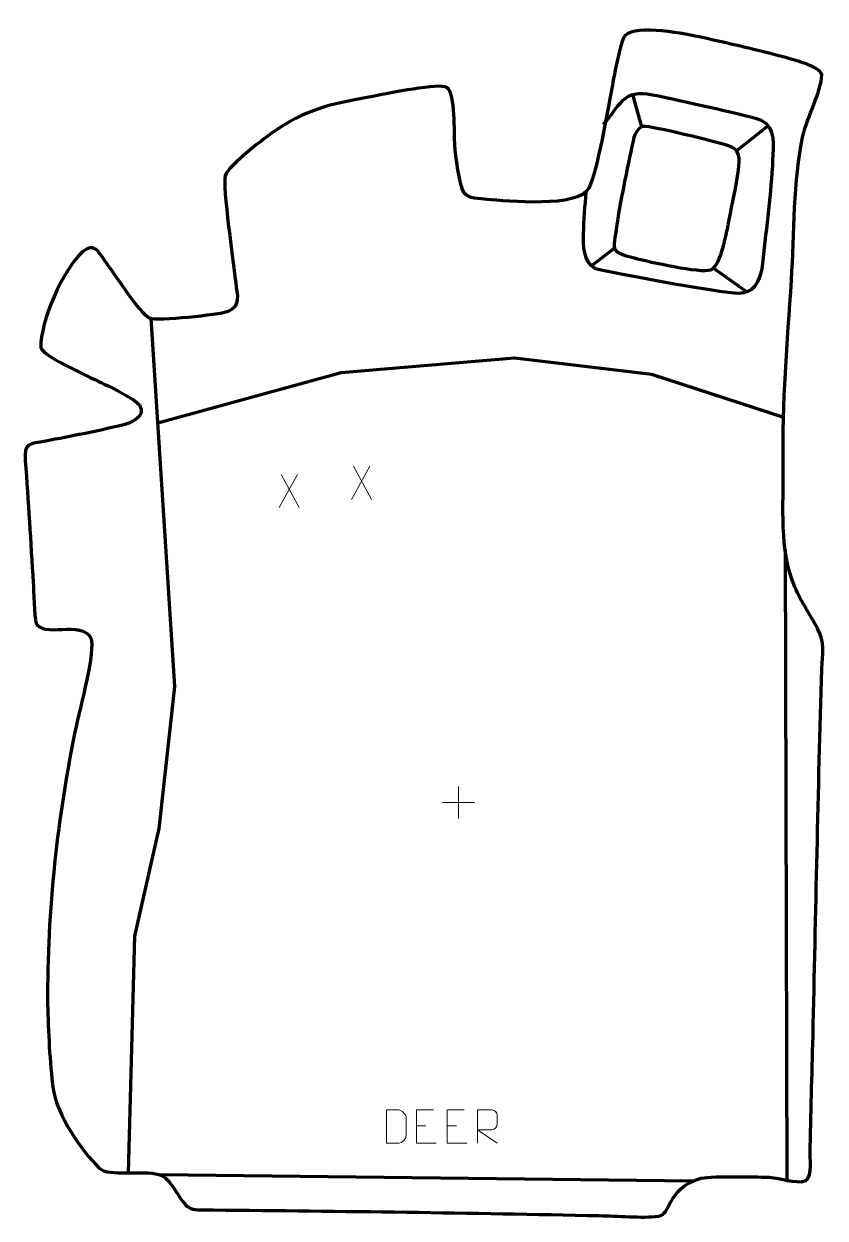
# Model space of a CAD drawing. Header units: millimetres. Extents: x -569 to 35, y -26 to 873.
import ezdxf

# ---------------------------------------------------------------- set-up
doc = ezdxf.new("R2010")
doc.units = ezdxf.units.MM
doc.header["$MEASUREMENT"] = 0
doc.layers.add('layer 2', color=7, linetype='Continuous')
doc.layers.add('layer 3', color=7, linetype='Continuous')

msp = doc.modelspace()

# ---------------------------------------------------------------- linework, layer by layer
at = {"layer": 'layer 2', "color": 142, "lineweight": 158}
for points, knots in [([(-132.2308, 797.5171), (-114.6849, 820.2253), (-115.4268, 824.8328), (-85.4882, 817.8901), (-85.4882, 817.8901), (-74.0064, 815.2417), (-19.8874, 804.0332), (-13.4936, 800.7294), (-13.4936, 800.7294), (-2.2951, 794.9428), (-4.6141, 781.3555), (-4.9593, 770.8893), (-4.9593, 770.8893), (-6.0414, 745.9231), (-9.7906, 720.2153), (-12.2933, 695.2296), (-12.2933, 695.2296), (-14.2036, 676.1581), (-20.6386, 670.7639), (-30.5315, 670.4267), (-30.5315, 670.4267), (-42.3783, 670.0231), (-136.8068, 687.9381), (-138.7936, 689.1451), (-138.7936, 689.1451), (-147.4618, 694.4112), (-147.6265, 706.376), (-147.3927, 715.1334), (-147.3927, 715.1334), (-147.1091, 725.7565), (-146.1704, 736.3744), (-145.4403, 746.9751)], [0, 0, 0, 0, 0.11111111, 0.11111111, 0.11111111, 0.11111111, 0.22222222, 0.22222222, 0.22222222, 0.22222222, 0.33333333, 0.33333333, 0.33333333, 0.33333333, 0.44444444, 0.44444444, 0.44444444, 0.44444444, 0.55555556, 0.55555556, 0.55555556, 0.55555556, 0.66666667, 0.66666667, 0.66666667, 0.66666667, 0.77777778, 0.77777778, 0.77777778, 0.77777778, 1, 1, 1, 1]), ([(-122.1549, 701.6777), (-125.7965, 704.7556), (-124.1362, 709.527), (-122.8768, 718.1788), (-122.8768, 718.1788), (-119.7091, 739.9407), (-114.7467, 763.5149), (-110.1117, 785.1361), (-110.1117, 785.1361), (-108.3002, 792.4441), (-105.7994, 795.3663), (-102.3865, 796.0708), (-102.3865, 796.0708), (-94.7322, 796.4593), (-49.1402, 784.6789), (-38.9957, 781.7719), (-38.9957, 781.7719), (-28.9598, 778.8961), (-29.6061, 772.3741), (-30.7373, 763.0977), (-30.7373, 763.0977), (-32.28, 751.208), (-35.3639, 737.993), (-37.6694, 726.0128), (-37.6694, 726.0128), (-39.132, 718.4123), (-43.6731, 690.9689), (-51.5469, 688.1969), (-51.5469, 688.1969), (-59.3778, 685.4401), (-98.635, 694.4339), (-107.6932, 696.7164), (-107.6932, 696.7164), (-111.3043, 697.6264), (-119.1687, 699.5542), (-122.1549, 701.6777)], [0, 0, 0, 0, 0.1, 0.1, 0.1, 0.1, 0.2, 0.2, 0.2, 0.2, 0.3, 0.3, 0.3, 0.3, 0.4, 0.4, 0.4, 0.4, 0.5, 0.5, 0.5, 0.5, 0.6, 0.6, 0.6, 0.6, 0.7, 0.7, 0.7, 0.7, 0.8, 0.8, 0.8, 0.8, 1, 1, 1, 1]), ([(-489.9645, 8.2598), (-489.9645, 8.2598), (-485.185, 186.5938), (-485.185, 186.5938), (-485.185, 186.5938), (-485.185, 186.5938), (-466.9287, 267.5564), (-466.9287, 267.5564), (-466.9287, 267.5564), (-466.9287, 267.5564), (-455.0225, 374.4482), (-455.0225, 374.4482), (-455.0225, 374.4482), (-455.0225, 374.4482), (-473.0717, 651.4447), (-473.0717, 651.4447)], [0, 0, 0, 0, 0.2, 0.2, 0.2, 0.2, 0.4, 0.4, 0.4, 0.4, 0.6, 0.6, 0.6, 0.6, 1, 1, 1, 1]), ([(-467.9603, 573.0023), (-467.9603, 573.0023), (-329.8749, 610.8532), (-329.8749, 610.8532), (-329.8749, 610.8532), (-329.8749, 610.8532), (-199.4352, 621.9658), (-199.4352, 621.9658), (-199.4352, 621.9658), (-199.4352, 621.9658), (-96.2477, 609.5303), (-96.2477, 609.5303), (-96.2477, 609.5303), (-96.2477, 609.5303), (3.2045, 577.259), (3.2045, 577.259)], [0, 0, 0, 0, 0.2, 0.2, 0.2, 0.2, 0.4, 0.4, 0.4, 0.4, 0.6, 0.6, 0.6, 0.6, 1, 1, 1, 1])]:
    msp.add_open_spline(points, degree=3, knots=knots, dxfattribs=at)
for points in [[(-103.4532, 795.765), (-103.4532, 795.765), (-110.3676, 820.1102), (-110.3676, 820.1102)], [(-32.1092, 777.6701), (-32.1092, 777.6701), (-7.9964, 796.8006), (-7.9964, 796.8006)], [(-124.0006, 704.3975), (-124.0006, 704.3975), (-141.4012, 691.1562), (-141.4012, 691.1562)], [(-49.5078, 689.5067), (-49.5078, 689.5067), (-24.5052, 671.479), (-24.5052, 671.479)], [(4.3618, 477.7602), (4.3618, 477.7602), (5.6086, 2.7951), (5.6086, 2.7951)], [(-65.3372, 1.9767), (-65.3372, 1.9767), (-466.1925, 6.7478), (-466.1925, 6.7478)]]:
    msp.add_open_spline(points, degree=3, dxfattribs=at)
at = {"layer": 'layer 2', "color": 250, "lineweight": 9}
for points in [[(-308.3857, 540.2508), (-308.3857, 540.2508), (-322.1263, 515.355), (-322.1263, 515.355)], [(-320.6717, 540.2508), (-320.6717, 540.2508), (-306.9311, 515.2973), (-306.9311, 515.2973)], [(-362.8828, 534.1546), (-362.8828, 534.1546), (-376.6234, 509.2588), (-376.6234, 509.2588)], [(-375.1688, 534.1546), (-375.1688, 534.1546), (-361.4282, 509.2011), (-361.4282, 509.2011)], [(-241.5833, 299.1811), (-241.5833, 299.1811), (-241.5833, 275.2032), (-241.5833, 275.2032)], [(-253.5722, 287.1921), (-253.5722, 287.1921), (-229.5943, 287.1921), (-229.5943, 287.1921)], [(-273.1833, 43.7647), (-273.1833, 43.7647), (-266.0152, 43.7647), (-266.0152, 43.7647)], [(-250.1833, 43.7647), (-250.1833, 43.7647), (-243.0152, 43.7647), (-243.0152, 43.7647)]]:
    msp.add_open_spline(points, degree=3, dxfattribs=at)
for points, knots in [([(-295.7558, 30.7135), (-293.424, 30.7139), (-288.4738, 30.6899), (-286.1423, 30.6896), (-286.1423, 30.6896), (-284.2173, 30.5842), (-280.8987, 34.1258), (-280.9099, 36.1431), (-280.9099, 36.1431), (-280.9103, 41.9132), (-280.9103, 44.0829), (-280.9099, 49.8522), (-280.9099, 49.8522), (-280.9142, 51.9903), (-284.2887, 55.6504), (-286.4411, 55.6369), (-286.4411, 55.6369), (-288.7668, 55.6369), (-293.4911, 55.6369), (-295.8172, 55.6369), (-295.8172, 55.6369), (-295.8168, 49.89), (-295.7555, 36.4608), (-295.7558, 30.7135)], [0, 0, 0, 0, 0.14285714, 0.14285714, 0.14285714, 0.14285714, 0.28571429, 0.28571429, 0.28571429, 0.28571429, 0.42857143, 0.42857143, 0.42857143, 0.42857143, 0.57142857, 0.57142857, 0.57142857, 0.57142857, 0.71428571, 0.71428571, 0.71428571, 0.71428571, 1, 1, 1, 1]), ([(-260.3094, 55.6444), (-260.3094, 55.6444), (-273.1833, 55.6444), (-273.1833, 55.6444), (-273.1833, 55.6444), (-273.1833, 55.6444), (-273.1833, 30.6908), (-273.1833, 30.6908), (-273.1833, 30.6908), (-273.1833, 30.6908), (-258.3175, 30.6908), (-258.3175, 30.6908)], [0, 0, 0, 0, 0.25, 0.25, 0.25, 0.25, 0.5, 0.5, 0.5, 0.5, 1, 1, 1, 1]), ([(-237.3094, 55.6444), (-237.3094, 55.6444), (-250.1833, 55.6444), (-250.1833, 55.6444), (-250.1833, 55.6444), (-250.1833, 55.6444), (-250.1833, 30.6908), (-250.1833, 30.6908), (-250.1833, 30.6908), (-250.1833, 30.6908), (-235.3175, 30.6908), (-235.3175, 30.6908)], [0, 0, 0, 0, 0.25, 0.25, 0.25, 0.25, 0.5, 0.5, 0.5, 0.5, 1, 1, 1, 1]), ([(-227.1562, 30.6871), (-227.1562, 30.6871), (-227.1562, 55.6406), (-227.1562, 55.6406), (-227.1562, 55.6406), (-223.5614, 55.6406), (-219.9659, 55.6406), (-216.3707, 55.6406), (-216.3707, 55.6406), (-214.0454, 55.6029), (-212.4881, 54.1129), (-212.4922, 51.7465), (-212.4922, 51.7465), (-212.4926, 49.711), (-212.4926, 46.6516), (-212.4922, 44.6156), (-212.4922, 44.6156), (-212.4987, 42.7401), (-214.311, 40.7983), (-216.3205, 40.7792), (-216.3205, 40.7792), (-216.3205, 40.7792), (-227.1562, 40.7792), (-227.1562, 40.7792), (-227.1562, 40.7792), (-227.1562, 40.7792), (-212.5015, 30.6871), (-212.5015, 30.6871)], [0, 0, 0, 0, 0.125, 0.125, 0.125, 0.125, 0.25, 0.25, 0.25, 0.25, 0.375, 0.375, 0.375, 0.375, 0.5, 0.5, 0.5, 0.5, 0.625, 0.625, 0.625, 0.625, 0.75, 0.75, 0.75, 0.75, 1, 1, 1, 1])]:
    msp.add_open_spline(points, degree=3, knots=knots, dxfattribs=at)
at = {"layer": 'layer 3', "color": 242, "lineweight": 158}
msp.add_open_spline([(-220.0526, 741.1633), (-205.0877, 739.7978), (-150.8965, 734.5575), (-143.4595, 749.6259), (-143.4595, 749.6259), (-136.8303, 763.8704), (-129.7004, 805.3358), (-126.3375, 823.291), (-126.3375, 823.291), (-124.945, 830.7723), (-120.0112, 860.4541), (-115.9478, 864.6724), (-115.9478, 864.6724), (-107.6237, 873.3138), (-69.3342, 865.5636), (-57.9781, 863.0246), (-57.9781, 863.0246), (-38.7132, 858.6342), (-19.5184, 854.4343), (-0.4324, 849.2729), (-0.4324, 849.2729), (6.1765, 847.514), (30.7464, 842.0229), (32.0928, 834.8608), (32.0928, 834.8608), (31.5196, 822.4763), (21.1352, 803.0099), (17.8528, 788.9232), (17.8528, 788.9232), (10.5291, 755.1687), (11.3765, 715.3675), (9.2213, 680.4851), (9.2213, 680.4851), (6.2142, 632.9118), (2.0442, 588.4927), (3.0578, 540.5491), (3.0578, 540.5491), (3.4204, 510.7442), (-0.287, 477.264), (11.7754, 449.3196), (11.7754, 449.3196), (17.0002, 437.6657), (22.8443, 429.1112), (28.8543, 418.2335), (28.8543, 418.2335), (34.5519, 407.9212), (32.569, 398.9048), (32.193, 387.6968), (32.193, 387.6968), (29.1418, 295.6997), (27.6465, 203.3531), (25.4271, 111.2951), (25.4271, 111.2951), (24.7158, 81.8043), (23.7598, 52.142), (23.2895, 22.6684), (23.2895, 22.6684), (23.3379, 16.6115), (25.5134, 1.9138), (16.729, 1.5692), (16.729, 1.5692), (7.0772, 1.4963), (-0.9944, 5.1143), (-11.5238, 5.1489), (-11.5238, 5.1489), (-21.2501, 5.1993), (-53.0028, 6.1509), (-60.3245, 3.9269), (-60.3245, 3.9269), (-84.8636, -4.0923), (-81.2478, -22.8454), (-90.7979, -24.3939), (-90.7979, -24.3939), (-103.5609, -25.7709), (-122.12, -24.2004), (-135.5788, -23.8908), (-135.5788, -23.8908), (-232.3416, -21.731), (-329.2407, -20.5192), (-426.0254, -19.5765), (-426.0254, -19.5765), (-446.5379, -19.8161), (-444.6155, -20.4039), (-456.1601, -2.8389), (-456.1601, -2.8389), (-460.9366, 3.9505), (-463.7802, 5.9719), (-467.2723, 7.1509), (-467.2723, 7.1509), (-479.0389, 10.5491), (-504.77, 5.0982), (-512.0487, 11.8426), (-512.0487, 11.8426), (-525.9995, 25.4698), (-543.8659, 51.9488), (-546.7576, 71.4188), (-546.7576, 71.4188), (-549.4576, 91.5427), (-550.3808, 115.0043), (-550.9493, 135.4129), (-550.9493, 135.4129), (-551.4248, 206.1249), (-543.6915, 276.3251), (-529.2343, 345.4945), (-529.2343, 345.4945), (-526.7168, 357.0399), (-514.587, 402.4947), (-518.4236, 410.9066), (-518.4236, 410.9066), (-524.9231, 425.1576), (-555.4767, 410.03), (-559.7877, 422.9704), (-559.7877, 422.9704), (-560.775, 425.9341), (-561.5224, 447.5972), (-561.8266, 452.6166), (-561.8266, 452.6166), (-563.6758, 483.2466), (-565.4506, 513.7275), (-567.7695, 544.3334), (-567.7695, 544.3334), (-568.815, 558.1315), (-564.8764, 556.9909), (-552.2121, 559.2346), (-552.2121, 559.2346), (-533.4645, 562.6945), (-514.0413, 566.6578), (-495.4834, 570.9971), (-495.4834, 570.9971), (-489.0984, 572.4901), (-475.7535, 577.4977), (-481.8724, 586.3974), (-481.8724, 586.3974), (-485.245, 591.3028), (-501.9673, 598.8088), (-508.2481, 602.1474), (-508.2481, 602.1474), (-516.0432, 606.013), (-554.4543, 622.966), (-556.0284, 629.4399), (-556.0284, 629.4399), (-556.7158, 649.1898), (-539.106, 688.588), (-524.7803, 701.6808), (-524.7803, 701.6808), (-516.1152, 708.8411), (-512.9753, 702.1759), (-507.7612, 694.9656), (-507.7612, 694.9656), (-502.2378, 687.1373), (-480.6571, 654.4053), (-474.0675, 651.7241), (-474.0675, 651.7241), (-467.9617, 649.2398), (-422.5762, 654.1811), (-415.0286, 656.6759), (-415.0286, 656.6759), (-405.1566, 660.9826), (-408.3084, 669.5985), (-409.2781, 678.4823), (-409.2781, 678.4823), (-410.7414, 690.7038), (-419.4704, 752.4138), (-417.2624, 759.037), (-417.2624, 759.037), (-414.6953, 766.7375), (-386.2774, 788.5034), (-378.6566, 793.5389), (-378.6566, 793.5389), (-351.3871, 811.3809), (-334.447, 813.3008), (-303.44, 819.1772), (-303.44, 819.1772), (-295.1097, 820.7746), (-255.4526, 829.1106), (-250.2859, 825.4408), (-250.2859, 825.4408), (-243.4234, 820.5667), (-244.996, 790.8426), (-244.2851, 781.9812), (-244.2851, 781.9812), (-243.4758, 773.7524), (-241.3229, 752.9506), (-237.4314, 746.3658), (-237.4314, 746.3658), (-234.0465, 741.5266), (-225.4662, 741.6416), (-220.0526, 741.1633)], degree=3, knots=[0, 0, 0, 0, 0.02083333, 0.02083333, 0.02083333, 0.02083333, 0.04166667, 0.04166667, 0.04166667, 0.04166667, 0.0625, 0.0625, 0.0625, 0.0625, 0.08333333, 0.08333333, 0.08333333, 0.08333333, 0.10416667, 0.10416667, 0.10416667, 0.10416667, 0.125, 0.125, 0.125, 0.125, 0.14583333, 0.14583333, 0.14583333, 0.14583333, 0.16666667, 0.16666667, 0.16666667, 0.16666667, 0.1875, 0.1875, 0.1875, 0.1875, 0.20833333, 0.20833333, 0.20833333, 0.20833333, 0.22916667, 0.22916667, 0.22916667, 0.22916667, 0.25, 0.25, 0.25, 0.25, 0.27083333, 0.27083333, 0.27083333, 0.27083333, 0.29166667, 0.29166667, 0.29166667, 0.29166667, 0.3125, 0.3125, 0.3125, 0.3125, 0.33333333, 0.33333333, 0.33333333, 0.33333333, 0.35416667, 0.35416667, 0.35416667, 0.35416667, 0.375, 0.375, 0.375, 0.375, 0.39583333, 0.39583333, 0.39583333, 0.39583333, 0.41666667, 0.41666667, 0.41666667, 0.41666667, 0.4375, 0.4375, 0.4375, 0.4375, 0.45833333, 0.45833333, 0.45833333, 0.45833333, 0.47916667, 0.47916667, 0.47916667, 0.47916667, 0.5, 0.5, 0.5, 0.5, 0.52083333, 0.52083333, 0.52083333, 0.52083333, 0.54166667, 0.54166667, 0.54166667, 0.54166667, 0.5625, 0.5625, 0.5625, 0.5625, 0.58333333, 0.58333333, 0.58333333, 0.58333333, 0.60416667, 0.60416667, 0.60416667, 0.60416667, 0.625, 0.625, 0.625, 0.625, 0.64583333, 0.64583333, 0.64583333, 0.64583333, 0.66666667, 0.66666667, 0.66666667, 0.66666667, 0.6875, 0.6875, 0.6875, 0.6875, 0.70833333, 0.70833333, 0.70833333, 0.70833333, 0.72916667, 0.72916667, 0.72916667, 0.72916667, 0.75, 0.75, 0.75, 0.75, 0.77083333, 0.77083333, 0.77083333, 0.77083333, 0.79166667, 0.79166667, 0.79166667, 0.79166667, 0.8125, 0.8125, 0.8125, 0.8125, 0.83333333, 0.83333333, 0.83333333, 0.83333333, 0.85416667, 0.85416667, 0.85416667, 0.85416667, 0.875, 0.875, 0.875, 0.875, 0.89583333, 0.89583333, 0.89583333, 0.89583333, 0.91666667, 0.91666667, 0.91666667, 0.91666667, 0.9375, 0.9375, 0.9375, 0.9375, 0.95833333, 0.95833333, 0.95833333, 0.95833333, 1, 1, 1, 1], dxfattribs=at)

doc.saveas('drawing.dxf')
